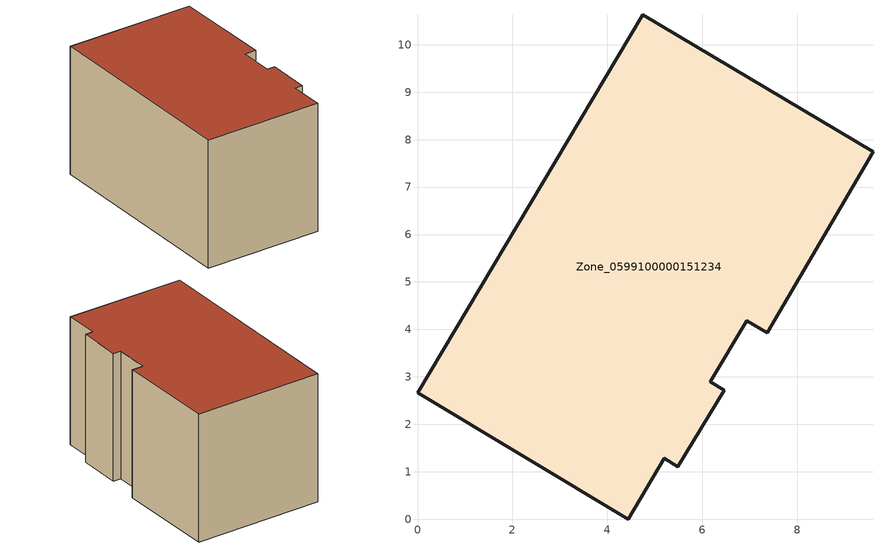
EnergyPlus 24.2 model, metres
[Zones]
Zone_0599100000151234
 floor ground (C_G): 4.75,10.63 9.6,7.74 7.37,3.93 6.94,4.18 6.17,2.9 6.46,2.72 5.49,1.11 5.2,1.28 4.44,0 0,2.67 z0
 wall outside (C_F): 6.17,2.9 6.94,4.18 7.37,3.93 9.6,7.74 4.75,10.63 0,2.67 4.44,0 5.2,1.28 5.49,1.11 6.46,2.72 6.17,2.9 z0:5.65
 roof outside (C_R): 7.37,3.93 9.6,7.74 4.75,10.63 0,2.67 4.44,0 5.2,1.28 5.49,1.11 6.46,2.72 6.17,2.9 6.94,4.18 z5.65
[BUILDING]
Pand.0599100000151234: North Axis=0; Terrain=City; Loads Convergence Tolerance Value=0.04; Temperature Convergence Tolerance Value=0.4; Solar Distribution=FullExterior; Maximum Number of Warmup Days=25; Minimum Number of Warmup Days=1
[Site:Location]
Rotterdam.The.Hague.AP_ZH_NLD Design_Conditions: Latitude=51.96; Longitude=4.45; Time Zone=1; Elevation=-4.5
[SITE:GROUNDTEMPERATURE:BUILDINGSURFACE]
18, 18, 18, 18, 18, 18, 18, 18, 18, 18, 18, 18
[MATERIAL] Thermal Absorptance=0.9; Solar Absorptance=0.7; Visible Absorptance=0.7
Name | Roughness | Thickness | Conductivity | Density | Specific Heat
G.TC.1975-1991 | MediumSmooth | 0.15 | 0.288461 | 540 | 1210
F.TC.1975-1991 | Rough | 0.3 | 0.230769 | 1920 | 840
R.TC.1975-1991 | MediumRough | 0.2 | 0.153846 | 1500 | 1000
[CONSTRUCTION]
C_G: G.TC.1975-1991
C_F: F.TC.1975-1991
C_R: R.TC.1975-1991
[ZONE]
Zone_0599100000151234: Type=1; Multiplier=1; Ceiling Height=Autocalculate; Volume=Autocalculate; Floor Area=autocalculate; Part of Total Floor Area=Yes
[ZONEINFILTRATION:DESIGNFLOWRATE]
Infil_Zone_0599100000151234: Zone or ZoneList or Space or SpaceList=Zone_0599100000151234; Schedule=AlwaysOn; Design Flow Rate Calculation Method=Flow/Area; Flow Rate per Floor Area=0.003; Constant Term Coefficient=1; Temperature Term Coefficient=0; Velocity Term Coefficient=0; Velocity Squared Term Coefficient=0
[HVACTEMPLATE:ZONE:IDEALLOADSAIRSYSTEM]
Zone_0599100000151234: Maximum Heating Supply Air Temperature=50; Minimum Cooling Supply Air Temperature=13; Maximum Heating Supply Air Humidity Ratio=0.0156; Minimum Cooling Supply Air Humidity Ratio=0.0077; Heating Limit=NoLimit; Cooling Limit=NoLimit; Dehumidification Control Type=ConstantSensibleHeatRatio; Cooling Sensible Heat Ratio=0.7; Dehumidification Setpoint=60; Humidification Control Type=None; Humidification Setpoint=30; Outdoor Air Method=None; Outdoor Air Flow Rate per Person=0.00944; Outdoor Air Flow Rate per Zone Floor Area=0; Outdoor Air Flow Rate per Zone=0; Demand Controlled Ventilation Type=None; Outdoor Air Economizer Type=NoEconomizer; Heat Recovery Type=None; Sensible Heat Recovery Effectiveness=0.7; Latent Heat Recovery Effectiveness=0.65
[ZONECONTROL:THERMOSTAT]
ThermostatControl_Zone_0599100000151234: Zone or ZoneList=Zone_0599100000151234; Control Type Schedule=DualSetpointControlType; Control 1=Thermostat_Zone_0599100000151234; Temperature Difference Between Cutout And Setpoint=0
[THERMOSTATSETPOINT:DUALSETPOINT]
Thermostat_Zone_0599100000151234: Heating Setpoint Temperature Schedule=HeatingSetpoint_Zone_0599100000151234; Cooling Setpoint Temperature Schedule=CoolingSetpoint_Zone_0599100000151234
[SCHEDULE:COMPACT]
HeatingSetpoint_Zone_0599100000151234: Through: 12/31, For: AllDays, Until: 24:00, 21
CoolingSetpoint_Zone_0599100000151234: Through: 12/31, For: AllDays, Until: 24:00, 24
DualSetpointControlType: Through: 12/31, For: AllDays, Until: 24:00, 4
AlwaysOn: Through: 12/31, For: AllDays, Until: 24:00, 1
